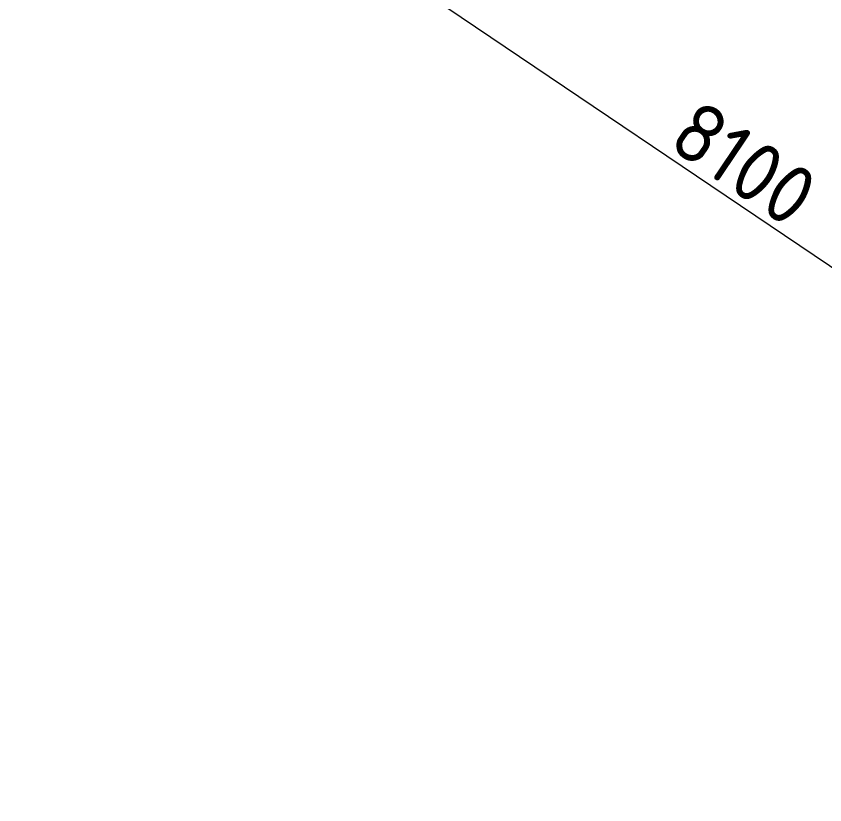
# Model space of a CAD drawing. Header units: millimetres. Extents: x -243740 to 150609, y -407537 to -187091.
# Drawn here: x 88003 to 93431, y -233949 to -228658 of the extents above; entities that cross this region are included whole.
import ezdxf

# ---------------------------------------------------------------- set-up
doc = ezdxf.new("R2010")
doc.units = ezdxf.units.MM
doc.linetypes.add('Штрих', pattern=[6.35, 3.175, -3.175])
doc.layers.add('A-ANNO-DIMS', color=7, linetype='Continuous', lineweight=9)
doc.layers.add('АР_монолит', color=252, linetype='Continuous', lineweight=50)
doc.layers.add('Вставка', color=252, linetype='Continuous')
doc.styles.add('GOST 2.304', font='')
doc.styles.get('GOST 2.304').set_extended_font_data('GOST Common')
doc.linetypes.add('Truba', pattern='A,3e-05,[4,MSH_7,S=1,R=0,X=0,Y=0],-3.022072', length=3.022102)
doc.dimstyles.new('М-200', dxfattribs={"dimtxt": 400, "dimasz": 160, "dimexe": 200, "dimexo": 400, "dimgap": 50, "dimtad": 1, "dimdec": 0, "dimzin": 0, "dimdsep": 46, "dimtxsty": 'GOST 2.304', "dimblk": 'ARCHTICK', "dimcen": 180, "dimdle": 200, "dimadec": 0, "dimazin": 0, "dimtfac": 1, "dimtdec": 0, "dimtmove": 1, "dimatfit": 0, "dimfxl": 1, "dimtolj": 1, "dimtzin": 0, "dimarcsym": 0})

# ---------------------------------------------------------------- blocks, each defined once
blk = doc.blocks.new('_ArchTick')
at = {"color": 0, "linetype": 'ByBlock', "const_width": 0.15}
blk.add_lwpolyline([(-0.5, -0.5), (0.5, 0.5)], dxfattribs=at)
blk = doc.blocks.new('*D41')
at = {"layer": 'A-ANNO-DIMS', "color": 0, "lineweight": -2}
for p, q in [((-73691.7, -48595.6), (-80738.5, -43842.4)), ((-80796.4, -44285.9), (-80684.5, -44120.1)), ((-74081.2, -48815.3), (-73969.3, -48649.5))]:
    blk.add_line(p, q, dxfattribs=at)
at = {"layer": 'Defpoints', "color": 0, "lineweight": 30, "transparency": 16777216}
for p in [(-80572.7, -43954.3), (-80572.7, -43954.3), (-73857.5, -48483.7)]:
    blk.add_point(p, dxfattribs=at)
at = {"layer": 'A-ANNO-DIMS', "color": 0, "lineweight": -2, "xscale": 160, "yscale": 160, "zscale": 160}
for p, rotation in [((-80572.7, -43954.3), 145.9999990259532), ((-73857.5, -48483.7), 325.9999990259532)]:
    blk.add_blockref('_ArchTick', p, dxfattribs=dict(at, rotation=rotation))
at = {"layer": 'A-ANNO-DIMS', "color": 0, "insert": (-77075.3, -46011.7), "char_height": 400, "attachment_point": 5, "rotation": 326, "style": 'GOST 2.304'}
blk.add_mtext('\\A1;8100', dxfattribs=at)
blk = doc.blocks.new('Оси200')
at = {"layer": 'A-ANNO-DIMS'}
dim = blk.add_aligned_dim(p1=(-73857.5, -48483.7), p2=(-80572.7, -43954.3), distance=0, dimstyle='М-200', dxfattribs=at)
dim.commit()
dim.dimension.update_dxf_attribs({"geometry": '*D41', "text_midpoint": (-77075.3, -46011.7)})
blk = doc.blocks.new('A$C010e0e93')
at = {"layer": 'A-ANNO-DIMS'}
blk.add_blockref('Оси200', (404603.7, 213803.6), dxfattribs=at)

msp = doc.modelspace()

# ---------------------------------------------------------------- block references
at = {"layer": 'Вставка', "linetype": 'Truba', "lineweight": 30, "ltscale": 100}
msp.add_blockref('A$C010e0e93', (-234640, -397437.2), dxfattribs=at)

doc.saveas('drawing.dxf')
